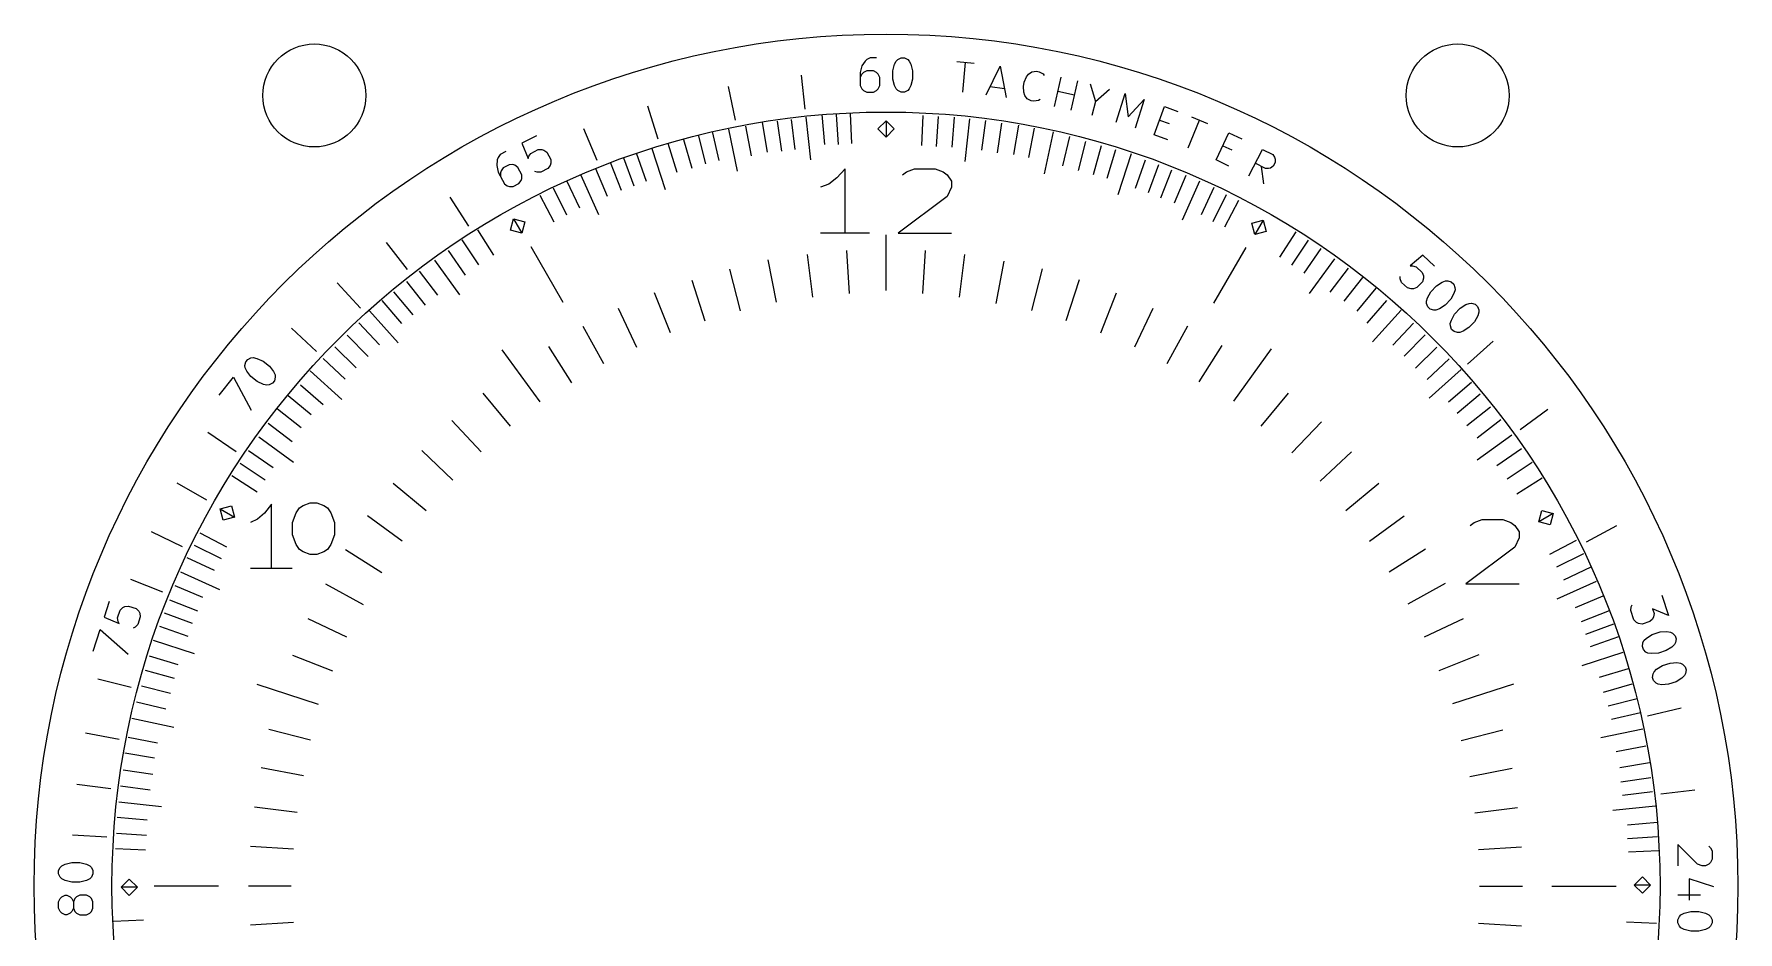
# Model space of a CAD drawing. Extents: x 186.8 to 227.6, y -134.5 to -92.7.
# Drawn here: x 186.79 to 226.49, y -113.67 to -92.75 of the extents above; entities that cross this region are included whole.
import ezdxf

# ---------------------------------------------------------------- set-up
doc = ezdxf.new("R2010")
doc.units = 0
doc.layers.add('BLACK', color=7, linetype='CONTINUOUS')

msp = doc.modelspace()

# ---------------------------------------------------------------- linework, layer by layer
at = {"layer": 'BLACK', "linetype": 'CONTINUOUS'}
for p, q in [((206.079, -93.4924), (206.04, -93.6448)), ((206.04, -93.6448), (206.04, -93.9495)), ((206.079, -93.6829), (206.04, -93.759)), ((206.155, -93.3781), (206.079, -93.4924)), ((206.117, -93.6448), (206.079, -93.6829)), ((206.193, -93.6067), (206.117, -93.6448)), ((206.193, -93.34), (206.155, -93.3781)), ((206.269, -93.3019), (206.193, -93.34)), ((206.345, -93.6067), (206.193, -93.6067)), ((206.421, -93.3019), (206.269, -93.3019)), ((206.421, -93.6448), (206.345, -93.6067)), ((206.46, -93.6829), (206.421, -93.6448)), ((206.498, -93.759), (206.46, -93.6829)), ((206.802, -93.6067), (206.84, -93.4543)), ((206.802, -93.7971), (206.802, -93.6067)), ((206.84, -93.4543), (206.879, -93.3781)), ((206.879, -93.3781), (206.917, -93.34)), ((206.917, -93.34), (206.993, -93.3019)), ((206.993, -93.3019), (207.069, -93.3019)), ((207.069, -93.3019), (207.145, -93.34)), ((207.145, -93.34), (207.183, -93.3781)), ((207.183, -93.3781), (207.221, -93.4543)), ((207.221, -93.4543), (207.26, -93.6067)), ((207.26, -93.6067), (207.26, -93.7971)), ((208.294, -93.3907), (208.693, -93.4256)), ((208.432, -94.1055), (208.493, -93.4081)), ((208.977, -94.1635), (209.3, -93.4999)), ((209.3, -93.4999), (209.44, -94.2244)), ((209.917, -93.7448), (209.961, -93.6849)), ((209.961, -93.6849), (210.039, -93.6308)), ((210.039, -93.6308), (210.143, -93.6154)), ((210.143, -93.6154), (210.209, -93.627)), ((210.209, -93.627), (210.301, -93.6772)), ((210.301, -93.6772), (210.328, -93.7158)), ((203.132, -94.7548), (202.973, -93.9705)), ((204.758, -94.4999), (204.674, -93.7043)), ((206.04, -93.9495), (206.079, -94.0257)), ((206.079, -94.0257), (206.117, -94.0638)), ((206.117, -94.0638), (206.193, -94.1019)), ((206.345, -94.1019), (206.421, -94.0638)), ((206.421, -94.0638), (206.46, -94.0257)), ((206.46, -94.0257), (206.498, -93.9495)), ((206.498, -93.9495), (206.498, -93.759)), ((206.84, -93.9495), (206.802, -93.7971)), ((206.879, -94.0257), (206.84, -93.9495)), ((206.917, -94.0638), (206.879, -94.0257)), ((206.993, -94.1019), (206.917, -94.0638)), ((207.145, -94.0638), (207.069, -94.1019)), ((207.183, -94.0257), (207.145, -94.0638)), ((207.221, -93.9495), (207.183, -94.0257)), ((207.26, -93.7971), (207.221, -93.9495)), ((209.07, -93.9739), (209.4, -94.0174)), ((209.844, -93.9688), (209.861, -93.8703)), ((209.853, -94.1059), (209.844, -93.9688)), ((209.861, -93.8703), (209.917, -93.7448)), ((210.566, -94.4359), (210.718, -93.7525)), ((210.646, -94.0779), (211.036, -94.1645)), ((210.957, -94.5224), (211.108, -93.839)), ((211.394, -93.9093), (211.524, -94.3239)), ((211.524, -94.3239), (211.845, -94.0301)), ((201.328, -95.1953), (201.089, -94.432)), ((206.193, -94.1019), (206.345, -94.1019)), ((207.069, -94.1019), (206.993, -94.1019)), ((209.875, -94.1773), (209.853, -94.1059)), ((209.929, -94.2546), (209.875, -94.1773)), ((210.021, -94.3047), (209.929, -94.2546)), ((210.087, -94.3163), (210.021, -94.3047)), ((210.191, -94.3009), (210.087, -94.3163)), ((210.23, -94.2738), (210.191, -94.3009)), ((211.524, -94.3239), (211.438, -94.6459)), ((212.002, -94.8018), (212.213, -94.1342)), ((212.213, -94.1342), (212.285, -94.6813)), ((212.285, -94.6813), (212.658, -94.2746)), ((212.658, -94.2746), (212.447, -94.9422)), ((212.891, -95.0963), (213.13, -94.4385)), ((213.13, -94.4385), (213.443, -94.5525)), ((203.878, -95.4983), (203.761, -94.8081)), ((204.215, -95.474), (204.112, -94.7815)), ((204.525, -95.4368), (204.438, -94.7423)), ((204.887, -95.6799), (204.783, -94.6854)), ((205.211, -95.3239), (205.152, -94.6263)), ((205.534, -95.3243), (205.49, -94.6257)), ((205.845, -95.2993), (205.816, -94.5999)), ((206.45, -94.959), (206.64, -94.7686)), ((206.64, -94.7686), (206.83, -94.959)), ((206.64, -94.7686), (206.64, -95.1495)), ((207.477, -95.3444), (207.506, -94.645)), ((207.816, -95.366), (207.86, -94.6674)), ((208.178, -95.3817), (208.236, -94.6841)), ((208.487, -95.7192), (208.592, -94.7247)), ((208.876, -95.4565), (208.964, -94.762)), ((209.238, -95.5191), (209.34, -94.8266)), ((209.617, -95.5587), (209.734, -94.8685)), ((213.016, -94.7517), (213.235, -94.8315)), ((213.679, -95.4026), (213.947, -94.7558)), ((213.762, -94.6793), (214.131, -94.8324)), ((198.493, -95.117), (198.156, -95.2935)), ((199.908, -95.6944), (199.602, -94.9553)), ((202.12, -95.8848), (201.932, -95.2106)), ((202.444, -95.7722), (202.27, -95.0942)), ((202.755, -95.6976), (202.595, -95.0161)), ((203.183, -95.9461), (202.975, -94.9679)), ((203.504, -95.5861), (203.373, -94.8985)), ((206.64, -95.1495), (206.45, -94.959)), ((206.83, -94.959), (206.64, -95.1495)), ((209.966, -95.6286), (210.097, -94.941)), ((210.333, -96.0039), (210.541, -95.0257)), ((210.761, -95.8189), (210.921, -95.1374)), ((211.123, -95.9316), (211.297, -95.2536)), ((213.204, -95.2103), (212.891, -95.0963)), ((214.33, -95.6836), (214.626, -95.0492)), ((214.626, -95.0492), (214.928, -95.1901)), ((197.583, -95.6787), (197.569, -95.8153)), ((197.6, -95.6273), (197.583, -95.6787)), ((197.649, -95.5583), (197.6, -95.6273)), ((197.784, -95.4877), (197.649, -95.5583)), ((198.156, -95.2935), (198.299, -95.6488)), ((198.299, -95.6488), (198.315, -95.5974)), ((198.315, -95.5974), (198.365, -95.5283)), ((198.365, -95.5283), (198.533, -95.44)), ((198.533, -95.44), (198.619, -95.4385)), ((198.619, -95.4385), (198.67, -95.4546)), ((198.67, -95.4546), (198.739, -95.5045)), ((198.739, -95.5045), (198.827, -95.6733)), ((198.827, -95.6733), (198.829, -95.7585)), ((200.773, -96.2957), (200.529, -95.6396)), ((201.059, -96.1837), (200.829, -95.5226)), ((201.501, -96.3783), (201.192, -95.4273)), ((201.771, -95.9719), (201.568, -95.3017)), ((211.472, -96.0188), (211.66, -95.3446)), ((211.796, -96.1059), (211.998, -95.4357)), ((212.052, -96.4869), (212.361, -95.5359)), ((214.485, -95.3513), (214.697, -95.4499)), ((215.091, -96.0562), (215.414, -95.4353)), ((215.414, -95.4353), (215.651, -95.5585)), ((215.651, -95.5585), (215.695, -95.6188)), ((215.695, -95.6188), (215.709, -95.6638)), ((215.709, -95.6638), (215.708, -95.7383)), ((197.569, -95.8153), (197.606, -95.968)), ((197.606, -95.968), (197.747, -96.2381)), ((197.673, -95.9327), (197.657, -95.9841)), ((197.657, -95.9841), (197.659, -96.0693)), ((197.723, -95.8636), (197.673, -95.9327)), ((197.858, -95.793), (197.723, -95.8636)), ((197.943, -95.7915), (197.858, -95.793)), ((197.995, -95.8076), (197.943, -95.7915)), ((198.064, -95.8575), (197.995, -95.8076)), ((198.152, -96.0263), (198.064, -95.8575)), ((198.154, -96.1114), (198.152, -96.0263)), ((198.509, -95.9687), (198.457, -95.9526)), ((198.594, -95.9672), (198.509, -95.9687)), ((198.763, -95.8789), (198.594, -95.9672)), ((198.813, -95.8099), (198.763, -95.8789)), ((198.829, -95.7585), (198.813, -95.8099)), ((199.945, -96.9583), (199.539, -96.0447)), ((200.151, -96.5321), (199.88, -95.8868)), ((200.475, -96.3949), (200.217, -95.7441)), ((205.688, -95.8886), (205.497, -96.1029)), ((205.688, -97.3886), (205.688, -95.8886)), ((207.021, -96.0314), (207.116, -95.96)), ((207.116, -95.96), (207.307, -95.8886)), ((207.307, -95.8886), (207.783, -95.8886)), ((207.783, -95.8886), (207.973, -95.96)), ((207.973, -95.96), (208.069, -96.0314)), ((208.069, -96.0314), (208.164, -96.1743)), ((212.456, -96.3431), (212.686, -95.682)), ((212.755, -96.4424), (212.999, -95.7863)), ((213.041, -96.567), (213.298, -95.9162)), ((213.365, -96.6788), (213.636, -96.0335)), ((214.632, -95.8245), (214.33, -95.6836)), ((215.482, -95.8837), (215.245, -95.7606)), ((215.446, -96.2409), (215.393, -95.8375)), ((215.556, -95.8849), (215.482, -95.8837)), ((215.601, -95.8707), (215.556, -95.8849)), ((215.661, -95.827), (215.601, -95.8707)), ((215.708, -95.7383), (215.661, -95.827)), ((197.747, -96.2381), (197.816, -96.2879)), ((197.816, -96.2879), (197.867, -96.3041)), ((197.867, -96.3041), (197.953, -96.3025)), ((197.953, -96.3025), (198.088, -96.2319)), ((198.088, -96.2319), (198.137, -96.1629)), ((198.137, -96.1629), (198.154, -96.1114)), ((199.204, -96.9683), (198.892, -96.3413)), ((199.503, -96.8061), (199.204, -96.1727)), ((205.307, -96.2457), (205.116, -96.3171)), ((205.497, -96.1029), (205.307, -96.2457)), ((208.164, -96.3171), (208.069, -96.5314)), ((208.164, -96.1743), (208.164, -96.3171)), ((213.545, -97.0796), (213.952, -96.166)), ((213.988, -96.9528), (214.286, -96.3194)), ((196.916, -97.2245), (196.483, -96.5513)), ((198.905, -97.1304), (198.581, -96.5101)), ((208.069, -96.5314), (206.926, -97.3886)), ((214.261, -97.115), (214.572, -96.488)), ((214.535, -97.239), (214.859, -96.6187)), ((197.891, -97.3185), (197.961, -97.0583)), ((197.961, -97.0583), (198.221, -97.128)), ((197.961, -97.0583), (198.152, -97.3882)), ((198.221, -97.128), (198.152, -97.3882)), ((215.166, -97.1569), (215.426, -97.0872)), ((215.235, -97.4171), (215.166, -97.1569)), ((215.426, -97.0872), (215.235, -97.4171)), ((215.426, -97.0872), (215.495, -97.3474)), ((195.492, -98.236), (195.001, -97.6038)), ((197.155, -98.1296), (196.768, -97.5465)), ((197.505, -97.9046), (197.13, -97.3135)), ((198.152, -97.3882), (197.891, -97.3185)), ((206.259, -97.3886), (205.116, -97.3886)), ((206.64, -98.7281), (206.64, -97.4281)), ((206.926, -97.3886), (208.164, -97.3886)), ((215.495, -97.3474), (215.235, -97.4171)), ((215.82, -97.9497), (216.195, -97.3586)), ((216.094, -98.1366), (216.481, -97.5535)), ((196.713, -98.8287), (196.125, -98.0197)), ((196.843, -98.3671), (196.444, -97.7923)), ((199.119, -99.0077), (198.369, -97.7086)), ((204.085, -98.9944), (203.897, -98.0121)), ((204.937, -98.8788), (204.811, -97.8867)), ((205.788, -98.7915), (205.726, -97.7935)), ((207.502, -98.7915), (207.564, -97.7935)), ((208.353, -98.8788), (208.479, -97.8867)), ((209.205, -99.0244), (209.393, -98.0421)), ((214.281, -99.0177), (215.031, -97.7186)), ((216.38, -98.3233), (216.78, -97.7485)), ((216.511, -98.7976), (217.099, -97.9886)), ((219.146, -97.8987), (218.857, -98.1503)), ((219.423, -98.1595), (219.146, -97.8987)), ((196.194, -98.8292), (195.77, -98.2717)), ((203.253, -99.1982), (203.004, -98.2296)), ((210.037, -99.1882), (210.286, -98.2196)), ((216.992, -98.76), (217.415, -98.2025)), ((217.317, -98.9719), (217.752, -98.4233)), ((218.624, -98.4541), (218.622, -98.4002)), ((218.654, -98.534), (218.624, -98.4541)), ((218.857, -98.1503), (218.911, -98.1486)), ((218.911, -98.1486), (218.993, -98.173)), ((218.993, -98.173), (219.131, -98.3034)), ((219.131, -98.3034), (219.161, -98.3833)), ((219.163, -98.4372), (219.138, -98.5188)), ((219.161, -98.3833), (219.163, -98.4372)), ((194.394, -99.1377), (193.855, -98.546)), ((195.62, -99.2909), (195.174, -98.7515)), ((195.907, -99.0665), (195.472, -98.5179)), ((201.617, -99.7106), (201.248, -98.7808)), ((202.43, -99.4402), (202.121, -98.4892)), ((210.84, -99.4202), (211.149, -98.4692)), ((211.643, -99.7106), (212.012, -98.7808)), ((217.616, -99.209), (218.063, -98.6696)), ((218.792, -98.6644), (218.654, -98.534)), ((218.874, -98.6888), (218.792, -98.6644)), ((218.928, -98.6871), (218.874, -98.6888)), ((219.008, -98.6576), (218.928, -98.6871)), ((219.138, -98.5188), (219.008, -98.6576)), ((219.258, -98.8923), (219.334, -98.7552)), ((219.334, -98.7552), (219.465, -98.6163)), ((219.465, -98.6163), (219.597, -98.5313)), ((219.597, -98.5313), (219.677, -98.5019)), ((219.677, -98.5019), (219.731, -98.5002)), ((219.731, -98.5002), (219.812, -98.5246)), ((219.874, -98.7921), (219.798, -98.9293)), ((219.812, -98.5246), (219.868, -98.5767)), ((219.868, -98.5767), (219.897, -98.6566)), ((219.899, -98.7105), (219.874, -98.7921)), ((219.897, -98.6566), (219.899, -98.7105)), ((195.276, -99.9419), (194.607, -99.1987)), ((195.358, -99.4898), (194.901, -98.9599)), ((200.833, -100.049), (200.407, -99.1445)), ((212.437, -100.039), (212.863, -99.1345)), ((217.853, -99.4841), (218.31, -98.9542)), ((217.973, -99.9235), (218.642, -99.1803)), ((219.233, -98.974), (219.258, -98.8923)), ((219.235, -99.0278), (219.233, -98.974)), ((219.264, -99.1077), (219.235, -99.0278)), ((219.32, -99.1599), (219.264, -99.1077)), ((219.402, -99.1843), (219.32, -99.1599)), ((219.455, -99.1826), (219.402, -99.1843)), ((219.535, -99.1531), (219.455, -99.1826)), ((219.668, -99.0681), (219.535, -99.1531)), ((219.798, -98.9293), (219.668, -99.0681)), ((219.89, -99.2767), (220.02, -99.1379)), ((220.02, -99.1379), (220.152, -99.0529)), ((220.152, -99.0529), (220.232, -99.0234)), ((220.232, -99.0234), (220.286, -99.0217)), ((220.286, -99.0217), (220.368, -99.0461)), ((220.368, -99.0461), (220.423, -99.0983)), ((220.423, -99.0983), (220.453, -99.1782)), ((220.454, -99.2321), (220.43, -99.3137)), ((220.453, -99.1782), (220.454, -99.2321)), ((193.374, -100.148), (192.791, -99.6001)), ((194.835, -99.9889), (194.355, -99.4787)), ((200.068, -100.436), (199.586, -99.5601)), ((213.192, -100.426), (213.674, -99.5501)), ((218.452, -99.9959), (218.932, -99.4857)), ((219.789, -99.4955), (219.813, -99.4139)), ((219.79, -99.5494), (219.789, -99.4955)), ((219.82, -99.6293), (219.79, -99.5494)), ((219.813, -99.4139), (219.89, -99.2767)), ((219.875, -99.6815), (219.82, -99.6293)), ((220.223, -99.5897), (220.091, -99.6747)), ((220.353, -99.4508), (220.223, -99.5897)), ((220.43, -99.3137), (220.353, -99.4508)), ((194.298, -100.526), (193.798, -100.036)), ((194.573, -100.264), (194.083, -99.7636)), ((199.322, -100.872), (198.787, -100.028)), ((213.938, -100.852), (214.473, -100.008)), ((218.714, -100.258), (219.204, -99.7579)), ((218.976, -100.533), (219.476, -100.043)), ((219.957, -99.7058), (219.875, -99.6815)), ((220.011, -99.7041), (219.957, -99.7058)), ((220.091, -99.6747), (220.011, -99.7041)), ((220.191, -100.442), (220.786, -99.9069)), ((191.702, -100.473), (191.72, -100.389)), ((191.72, -100.389), (191.767, -100.329)), ((191.767, -100.329), (191.844, -100.293)), ((191.844, -100.293), (191.898, -100.287)), ((191.898, -100.287), (191.981, -100.305)), ((191.981, -100.305), (192.124, -100.37)), ((192.124, -100.37), (192.273, -100.488)), ((194.036, -100.788), (193.526, -100.308)), ((198.579, -101.319), (197.697, -100.105)), ((214.741, -101.299), (215.623, -100.085)), ((219.251, -100.795), (219.761, -100.315)), ((191.104, -101.165), (191.436, -100.747)), ((191.436, -100.747), (191.85, -101.513)), ((191.708, -100.526), (191.702, -100.473)), ((191.744, -100.603), (191.708, -100.526)), ((191.84, -100.728), (191.744, -100.603)), ((191.989, -100.846), (191.84, -100.728)), ((192.273, -100.488), (192.369, -100.612)), ((192.394, -100.826), (192.347, -100.886)), ((192.369, -100.612), (192.405, -100.689)), ((192.411, -100.743), (192.394, -100.826)), ((192.405, -100.689), (192.411, -100.743)), ((193.963, -101.267), (193.22, -100.598)), ((219.298, -101.236), (220.041, -100.567)), ((192.133, -100.911), (191.989, -100.846)), ((192.216, -100.928), (192.133, -100.911)), ((192.269, -100.922), (192.216, -100.928)), ((192.347, -100.886), (192.269, -100.922)), ((193.249, -101.624), (192.71, -101.177)), ((193.524, -101.387), (192.994, -100.93)), ((197.888, -101.889), (197.251, -101.118)), ((215.382, -101.889), (216.019, -101.118)), ((219.75, -101.318), (220.28, -100.861)), ((219.949, -101.58), (220.488, -101.134)), ((193.012, -101.923), (192.463, -101.488)), ((220.174, -101.867), (220.722, -101.432)), ((221.417, -101.963), (222.064, -101.492)), ((192.8, -102.248), (192.242, -101.825)), ((197.21, -102.48), (196.525, -101.751)), ((216.1, -102.51), (216.785, -101.781)), ((220.411, -102.154), (220.968, -101.73)), ((191.499, -102.483), (190.838, -102.034)), ((192.838, -102.729), (192.029, -102.141)), ((220.411, -102.673), (221.22, -102.085)), ((220.873, -102.803), (221.448, -102.404)), ((192.177, -103.146), (191.594, -102.759)), ((192.363, -102.86), (191.789, -102.46)), ((196.55, -103.14), (195.821, -102.455)), ((216.76, -103.17), (217.489, -102.485)), ((221.11, -103.115), (221.693, -102.728)), ((190.813, -103.611), (190.121, -103.211)), ((191.99, -103.42), (191.399, -103.045)), ((195.929, -103.858), (195.158, -103.221)), ((217.351, -103.848), (218.122, -103.211)), ((221.335, -103.465), (221.926, -103.09)), ((191.127, -103.814), (191.387, -103.745)), ((191.197, -104.074), (191.127, -103.814)), ((191.127, -103.814), (191.457, -104.005)), ((191.457, -104.005), (191.197, -104.074)), ((191.387, -103.745), (191.457, -104.005)), ((192.158, -103.913), (191.996, -104.056)), ((192.32, -103.699), (192.158, -103.913)), ((192.32, -105.199), (192.32, -103.699)), ((192.814, -104.13), (192.895, -103.901)), ((192.895, -103.901), (192.976, -103.787)), ((192.976, -103.787), (193.057, -103.73)), ((193.057, -103.73), (193.219, -103.673)), ((193.219, -103.673), (193.381, -103.673)), ((193.381, -103.673), (193.543, -103.73)), ((193.543, -103.73), (193.624, -103.787)), ((193.624, -103.787), (193.705, -103.901)), ((193.705, -103.901), (193.786, -104.13)), ((195.366, -104.566), (194.557, -103.978)), ((217.904, -104.566), (218.713, -103.978)), ((221.852, -104.112), (221.922, -103.851)), ((222.182, -103.921), (221.852, -104.112)), ((221.922, -103.851), (222.182, -103.921)), ((222.182, -103.921), (222.112, -104.181)), ((190.246, -104.698), (189.526, -104.349)), ((191.279, -104.705), (190.659, -104.381)), ((191.996, -104.056), (191.834, -104.127)), ((192.814, -104.416), (192.814, -104.13)), ((193.786, -104.13), (193.786, -104.416)), ((220.249, -104.201), (220.344, -104.13)), ((220.344, -104.13), (220.534, -104.059)), ((220.534, -104.059), (221.01, -104.059)), ((221.01, -104.059), (221.201, -104.13)), ((221.201, -104.13), (221.296, -104.201)), ((221.296, -104.201), (221.391, -104.344)), ((221.391, -104.344), (221.391, -104.487)), ((222.112, -104.181), (221.852, -104.112)), ((222.961, -104.582), (223.666, -104.202)), ((191.155, -104.979), (190.528, -104.668)), ((192.895, -104.644), (192.814, -104.416)), ((192.976, -104.759), (192.895, -104.644)), ((193.057, -104.816), (192.976, -104.759)), ((193.624, -104.759), (193.543, -104.816)), ((193.705, -104.644), (193.624, -104.759)), ((193.786, -104.416), (193.705, -104.644)), ((194.892, -105.302), (194.048, -104.767)), ((218.368, -105.282), (219.212, -104.747)), ((221.296, -104.701), (220.153, -105.559)), ((221.391, -104.487), (221.296, -104.701)), ((222.11, -104.865), (222.73, -104.541)), ((190.993, -105.252), (190.359, -104.954)), ((192.806, -105.199), (191.834, -105.199)), ((193.219, -104.873), (193.057, -104.816)), ((193.381, -104.873), (193.219, -104.873)), ((193.543, -104.816), (193.381, -104.873)), ((222.272, -105.164), (222.899, -104.852)), ((222.434, -105.463), (223.067, -105.164)), ((189.786, -105.755), (189.044, -105.457)), ((190.719, -105.875), (190.074, -105.604)), ((191.12, -105.695), (190.206, -105.288)), ((194.466, -106.048), (193.59, -105.566)), ((218.804, -106.028), (219.68, -105.546)), ((220.153, -105.559), (221.391, -105.559)), ((222.282, -105.905), (223.195, -105.499)), ((188.54, -105.971), (188.422, -106.333)), ((190.607, -106.199), (189.956, -105.942)), ((222.708, -106.111), (223.353, -105.84)), ((224.719, -105.826), (224.872, -106.297)), ((188.422, -106.333), (188.773, -106.487)), ((188.736, -106.355), (188.794, -106.174)), ((188.748, -106.439), (188.736, -106.355)), ((188.794, -106.174), (188.854, -106.113)), ((188.854, -106.113), (188.902, -106.089)), ((188.902, -106.089), (188.986, -106.076)), ((188.986, -106.076), (189.168, -106.135)), ((189.168, -106.135), (189.228, -106.195)), ((189.265, -106.327), (189.207, -106.508)), ((189.228, -106.195), (189.253, -106.243)), ((189.253, -106.243), (189.265, -106.327)), ((190.482, -106.485), (189.826, -106.241)), ((194.079, -106.803), (193.174, -106.377)), ((219.191, -106.793), (220.095, -106.367)), ((222.845, -106.435), (223.496, -106.177)), ((223.993, -106.182), (224.006, -106.098)), ((224.064, -106.4), (223.993, -106.182)), ((224.006, -106.098), (224.03, -106.05)), ((224.498, -106.379), (224.437, -106.439)), ((224.522, -106.331), (224.498, -106.379)), ((224.872, -106.297), (224.5, -106.138)), ((224.5, -106.138), (224.535, -106.247)), ((224.535, -106.247), (224.522, -106.331)), ((188.163, -107.131), (188.328, -106.623)), ((188.328, -106.623), (188.983, -107.197)), ((188.773, -106.487), (188.748, -106.439)), ((189.147, -106.569), (189.099, -106.593)), ((189.207, -106.508), (189.147, -106.569)), ((190.383, -106.784), (189.722, -106.554)), ((222.944, -106.733), (223.6, -106.489)), ((223.056, -107.019), (223.717, -106.789)), ((224.124, -106.46), (224.064, -106.4)), ((224.172, -106.485), (224.124, -106.46)), ((224.256, -106.498), (224.172, -106.485)), ((224.437, -106.439), (224.256, -106.498)), ((224.362, -106.824), (224.495, -106.74)), ((224.495, -106.74), (224.676, -106.681)), ((224.676, -106.681), (224.833, -106.671)), ((224.833, -106.671), (224.917, -106.683)), ((224.917, -106.683), (224.965, -106.708)), ((224.965, -106.708), (225.025, -106.768)), ((225.025, -106.768), (225.048, -106.841)), ((190.527, -107.188), (189.576, -106.879)), ((222.862, -107.461), (223.813, -107.152)), ((224.264, -107.016), (224.277, -106.931)), ((224.288, -107.088), (224.264, -107.016)), ((224.277, -106.931), (224.301, -106.883)), ((224.347, -107.149), (224.288, -107.088)), ((224.301, -106.883), (224.362, -106.824)), ((224.395, -107.173), (224.347, -107.149)), ((224.48, -107.186), (224.395, -107.173)), ((224.636, -107.175), (224.48, -107.186)), ((224.817, -107.116), (224.636, -107.175)), ((224.951, -107.033), (224.817, -107.116)), ((225.011, -106.973), (224.951, -107.033)), ((225.036, -106.925), (225.011, -106.973)), ((225.048, -106.841), (225.036, -106.925)), ((190.059, -107.768), (189.385, -107.58)), ((190.146, -107.444), (189.476, -107.242)), ((193.751, -107.597), (192.821, -107.228)), ((219.529, -107.577), (220.459, -107.208)), ((223.268, -107.731), (223.938, -107.528)), ((224.537, -107.608), (224.597, -107.548)), ((224.597, -107.548), (224.73, -107.465)), ((224.73, -107.465), (224.912, -107.406)), ((224.912, -107.406), (225.068, -107.395)), ((225.068, -107.395), (225.153, -107.408)), ((225.153, -107.408), (225.201, -107.432)), ((225.201, -107.432), (225.26, -107.493)), ((225.26, -107.493), (225.284, -107.565)), ((225.284, -107.565), (225.271, -107.65)), ((189.051, -107.978), (188.275, -107.783)), ((189.972, -108.117), (189.294, -107.943)), ((193.415, -108.37), (191.989, -107.906)), ((219.845, -108.35), (221.271, -107.886)), ((223.355, -108.08), (224.029, -107.892)), ((224.499, -107.74), (224.512, -107.656)), ((224.523, -107.813), (224.499, -107.74)), ((224.512, -107.656), (224.537, -107.608)), ((224.583, -107.873), (224.523, -107.813)), ((224.631, -107.898), (224.583, -107.873)), ((224.715, -107.911), (224.631, -107.898)), ((224.872, -107.9), (224.715, -107.911)), ((225.053, -107.841), (224.872, -107.9)), ((225.186, -107.757), (225.053, -107.841)), ((225.247, -107.698), (225.186, -107.757)), ((225.271, -107.65), (225.247, -107.698)), ((189.859, -108.479), (189.177, -108.319)), ((223.468, -108.404), (224.146, -108.23)), ((190.044, -108.907), (189.066, -108.699)), ((223.542, -108.715), (224.224, -108.555)), ((224.387, -108.631), (225.167, -108.452)), ((188.776, -109.186), (187.989, -109.04)), ((189.669, -109.274), (188.981, -109.143)), ((193.228, -109.203), (192.26, -108.954)), ((220.042, -109.213), (221.01, -108.964)), ((223.294, -109.143), (224.272, -108.935)), ((189.599, -109.623), (188.908, -109.506)), ((223.654, -109.464), (224.342, -109.333)), ((189.559, -110.002), (188.867, -109.9)), ((193.064, -110.035), (192.082, -109.847)), ((220.246, -110.045), (221.228, -109.857)), ((223.742, -109.838), (224.432, -109.721)), ((188.579, -110.333), (187.785, -110.237)), ((189.496, -110.364), (188.802, -110.276)), ((223.766, -110.175), (224.459, -110.072)), ((224.691, -110.454), (225.485, -110.357)), ((189.759, -110.753), (188.765, -110.648)), ((192.919, -110.887), (191.927, -110.761)), ((223.579, -110.836), (224.573, -110.731)), ((223.803, -110.485), (224.498, -110.398)), ((189.422, -111.062), (188.724, -111.004)), ((220.361, -110.897), (221.353, -110.771)), ((223.916, -111.171), (224.614, -111.112)), ((188.481, -111.461), (187.683, -111.415)), ((189.406, -111.424), (188.707, -111.38)), ((223.916, -111.494), (224.614, -111.45)), ((189.384, -111.763), (188.685, -111.734)), ((192.831, -111.738), (191.833, -111.676)), ((220.449, -111.748), (221.447, -111.686)), ((223.941, -111.805), (224.64, -111.776)), ((225.545, -112.089), (225.088, -111.631)), ((225.088, -111.631), (225.088, -112.127)), ((225.812, -111.67), (225.85, -111.708)), ((225.85, -111.708), (225.888, -111.784)), ((225.888, -111.784), (225.888, -111.974)), ((187.362, -112.241), (187.4, -112.165)), ((187.362, -112.317), (187.362, -112.241)), ((187.4, -112.393), (187.362, -112.317)), ((187.4, -112.165), (187.438, -112.127)), ((187.438, -112.127), (187.514, -112.089)), ((187.514, -112.089), (187.667, -112.05)), ((187.667, -112.05), (187.857, -112.05)), ((187.857, -112.05), (188.01, -112.089)), ((188.01, -112.089), (188.086, -112.127)), ((188.086, -112.127), (188.124, -112.165)), ((188.124, -112.165), (188.162, -112.241)), ((188.162, -112.317), (188.124, -112.393)), ((188.162, -112.241), (188.162, -112.317)), ((225.66, -112.127), (225.545, -112.089)), ((225.736, -112.127), (225.66, -112.127)), ((225.812, -112.089), (225.736, -112.127)), ((225.85, -112.05), (225.812, -112.089)), ((225.888, -111.974), (225.85, -112.05)), ((187.438, -112.431), (187.4, -112.393)), ((187.514, -112.47), (187.438, -112.431)), ((187.667, -112.508), (187.514, -112.47)), ((187.857, -112.508), (187.667, -112.508)), ((188.01, -112.47), (187.857, -112.508)), ((188.086, -112.431), (188.01, -112.47)), ((188.124, -112.393), (188.086, -112.431)), ((188.818, -112.63), (189.008, -112.44)), ((189.008, -112.821), (188.818, -112.63)), ((189.199, -112.63), (188.818, -112.63)), ((189.008, -112.44), (189.199, -112.63)), ((189.199, -112.63), (189.008, -112.821)), ((191.089, -112.6), (189.589, -112.6)), ((192.782, -112.6), (191.782, -112.6)), ((220.468, -112.6), (221.468, -112.6)), ((222.151, -112.6), (223.651, -112.6)), ((224.073, -112.579), (224.264, -112.389)), ((224.264, -112.77), (224.073, -112.579)), ((224.454, -112.579), (224.073, -112.579)), ((224.264, -112.389), (224.454, -112.579)), ((224.454, -112.579), (224.264, -112.77)), ((225.926, -112.622), (225.355, -112.431)), ((225.355, -112.431), (225.355, -112.927)), ((187.362, -112.965), (187.4, -112.889)), ((187.362, -113.117), (187.362, -112.965)), ((187.4, -113.193), (187.362, -113.117)), ((187.4, -112.889), (187.438, -112.85)), ((187.438, -112.85), (187.514, -112.812)), ((187.514, -112.812), (187.552, -112.812)), ((187.552, -112.812), (187.629, -112.85)), ((187.629, -112.85), (187.667, -112.889)), ((187.667, -112.889), (187.705, -112.965)), ((187.705, -113.117), (187.667, -113.193)), ((187.743, -112.889), (187.705, -112.965)), ((187.705, -112.965), (187.705, -113.117)), ((187.705, -113.117), (187.743, -113.193)), ((187.781, -112.85), (187.743, -112.889)), ((187.857, -112.812), (187.781, -112.85)), ((188.01, -112.812), (187.857, -112.812)), ((188.086, -112.85), (188.01, -112.812)), ((188.124, -112.889), (188.086, -112.85)), ((188.162, -112.965), (188.124, -112.889)), ((188.124, -113.193), (188.162, -113.117)), ((188.162, -113.117), (188.162, -112.965)), ((225.621, -112.812), (225.088, -112.812)), ((187.438, -113.231), (187.4, -113.193)), ((187.514, -113.27), (187.438, -113.231)), ((187.552, -113.27), (187.514, -113.27)), ((187.629, -113.231), (187.552, -113.27)), ((187.667, -113.193), (187.629, -113.231)), ((187.743, -113.193), (187.781, -113.231)), ((187.781, -113.231), (187.857, -113.27)), ((187.857, -113.27), (188.01, -113.27)), ((188.01, -113.27), (188.086, -113.231)), ((188.086, -113.231), (188.124, -113.193)), ((189.339, -113.395), (188.64, -113.424)), ((192.831, -113.452), (191.833, -113.514)), ((220.449, -113.462), (221.447, -113.524)), ((223.896, -113.437), (224.595, -113.466)), ((225.088, -113.384), (225.126, -113.308)), ((225.088, -113.46), (225.088, -113.384)), ((225.126, -113.536), (225.088, -113.46)), ((225.126, -113.308), (225.164, -113.27)), ((225.164, -113.574), (225.126, -113.536)), ((225.164, -113.27), (225.24, -113.231)), ((225.24, -113.231), (225.393, -113.193)), ((225.393, -113.193), (225.583, -113.193)), ((225.583, -113.193), (225.736, -113.231)), ((225.736, -113.231), (225.812, -113.27)), ((225.812, -113.27), (225.85, -113.308)), ((225.85, -113.536), (225.812, -113.574)), ((225.85, -113.308), (225.888, -113.384)), ((225.888, -113.46), (225.85, -113.536)), ((225.888, -113.384), (225.888, -113.46)), ((225.24, -113.612), (225.164, -113.574)), ((225.393, -113.65), (225.24, -113.612)), ((225.583, -113.65), (225.393, -113.65)), ((225.736, -113.612), (225.583, -113.65)), ((225.812, -113.574), (225.736, -113.612))]:
    msp.add_line(p, q, dxfattribs=at)
at = {"layer": 'BLACK'}
for centre, radius in [((206.64, -112.6), 19.8504), ((193.32, -94.18), 1.2), ((219.96, -94.18), 1.2), ((206.64, -112.6), 18.0348)]:
    msp.add_circle(centre, radius, dxfattribs=at)

doc.saveas('drawing.dxf')
